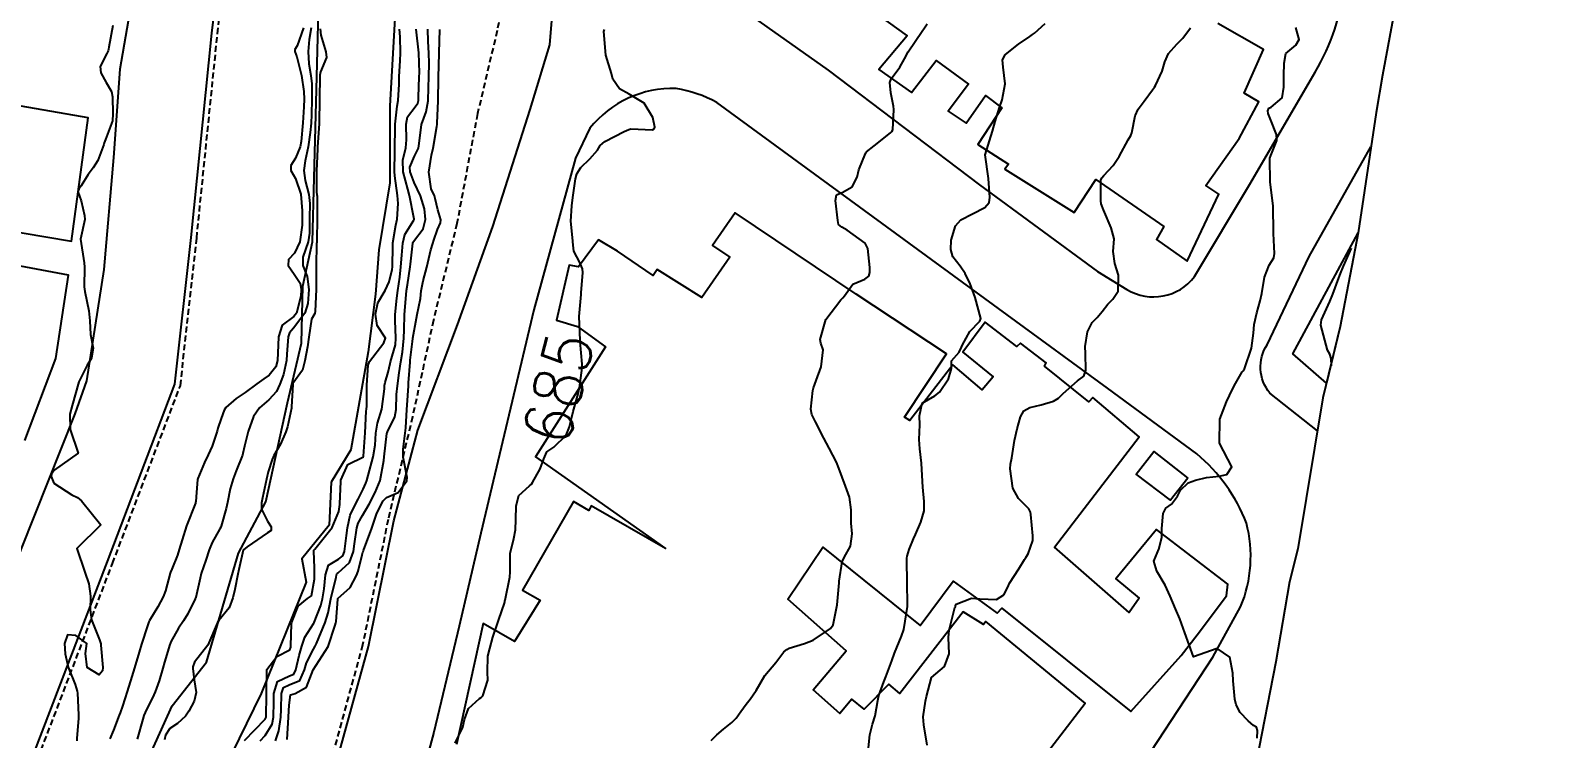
# Model space of a CAD drawing. Header units: metres. Extents: x 292545 to 299085, y 7450245 to 7463078.
# Drawn here: x 297126.2 to 297253.2, y 7453128 to 7453187.6 of the extents above; entities that cross this region are included whole.
import ezdxf
from ezdxf.enums import TextEntityAlignment as Align

# ---------------------------------------------------------------- set-up
doc = ezdxf.new("R2010")
doc.units = ezdxf.units.M
doc.linetypes.add('DASHED', pattern=[0.75, 0.5, -0.25])
for name, color, linetype in [('Area', 45, 'Continuous'), ('Canteiro', 45, 'DASHED'), ('Cotas', 45, 'Continuous'), ('Curvas de Nivel 1m', 11, 'Continuous'), ('Curvas de Nivel 5m', 15, 'Continuous'), ('Edificações', 30, 'Continuous'), ('Hidrografia', 140, 'Continuous'), ('Vias Primárias', 230, 'Continuous')]:
    doc.layers.add(name, color=color, linetype=linetype)
doc.styles.add('Style-STANDARD', font='STANDARD.shx')

msp = doc.modelspace()

# ---------------------------------------------------------------- linework, layer by layer
at = {"layer": 'Area'}
msp.add_polyline3d([(297253.2, 7453260.66, 711.87), (297252.87, 7453258.94, 711.39), (297252.62, 7453257.07, 711.03), (297252.54, 7453255.47, 708.15), (297251.46, 7453242.44, 707.56), (297250.83, 7453239.79, 706.96), (297250.15, 7453235.03, 702.26), (297248.49, 7453223.91, 698.72), (297248, 7453222.56, 698.52), (297246.26, 7453212.37, 694.81), (297243.65, 7453201.1, 691.67), (297241.81, 7453193.8, 690.21), (297239.98, 7453183.82, 689.49), (297239.43, 7453180.69, 689.48), (297237.93, 7453170.56, 689.46), (297236.41, 7453162.68, 689.42), (297234.94, 7453156.68, 689.39), (297232.86, 7453144, 689.39), (297232.16, 7453141.21, 691.83), (297231.01, 7453134.5, 689.01), (297229.35, 7453126.01, 695.42)], dxfattribs=at)
at = {"layer": 'Canteiro'}
msp.add_lwpolyline([(297126.88, 7453126.37), (297133.15, 7453142.76), (297138.86, 7453157.71), (297140.23, 7453170.12), (297141.98, 7453187.31), (297143.59, 7453200.63), (297144.29, 7453211.93), (297143.99, 7453224.31), (297144.54, 7453231.24), (297144.82, 7453238.17, -0.29055), (297147.31, 7453240.52), (297160.63, 7453238.59, -0.306613), (297161.98, 7453237.25), (297165.32, 7453219.27), (297166.53, 7453194.59), (297166.49, 7453191.91), (297165.5, 7453187.57), (297163.85, 7453180.59), (297162.12, 7453171.36), (297160.14, 7453163.21), (297158.38, 7453155.09), (297156.33, 7453146.46), (297154.19, 7453135.91), (297151.66, 7453126.68)], format="xyb", dxfattribs=at)
at = {"layer": 'Curvas de Nivel 1m', "flags": 128}
for points, elevation in [([(297133.17, 7453188), (297132.84, 7453186.18), (297132.82, 7453186.01), (297132.79, 7453185.88), (297132.66, 7453185.64), (297132.11, 7453184.55), (297132.18, 7453184.01), (297132.62, 7453183.2), (297133.07, 7453182.45), (297133.15, 7453182), (297133.17, 7453180.57), (297133.14, 7453180), (297132.57, 7453178.41), (297132.45, 7453178.13), (297132.41, 7453178.01), (297131.93, 7453176.64), (297131.52, 7453176.02), (297131.09, 7453175.47), (297130.52, 7453174.53), (297130.31, 7453174.24), (297130.24, 7453174.03), (297130.51, 7453173.26), (297130.8, 7453172.03), (297130.82, 7453171.69), (297130.47, 7453170.03), (297130.77, 7453168.03), (297130.8, 7453167.67), (297130.77, 7453166.03), (297130.81, 7453165.64), (297131.15, 7453164.02), (297131.25, 7453163.16), (297131.31, 7453162.02), (297131.51, 7453160.87), (297131.39, 7453160.02), (297130.99, 7453159.37), (297130.32, 7453158.03), (297129.76, 7453156.04), (297129.57, 7453155.32), (297129.58, 7453154.04), (297130.25, 7453152.03), (297128.24, 7453150.62), (297128.01, 7453150.28), (297127.98, 7453150.06), (297128.22, 7453149.52), (297129.72, 7453148.53), (297130.21, 7453148.3), (297130.55, 7453148.03), (297132.18, 7453146.01), (297130.16, 7453144.03), (297130.82, 7453142.02), (297131.16, 7453141.06), (297131.3, 7453140.02), (297131.26, 7453138.86), (297131.37, 7453138.02), (297132.07, 7453136.34), (297132.16, 7453136.01), (297132.17, 7453135.9), (297132.35, 7453134.01), (297132.31, 7453133.74), (297132.03, 7453133.4), (297131.03, 7453134.02), (297130.88, 7453135.2), (297130.99, 7453136.02), (297130.07, 7453136.71), (297129.36, 7453136.76), (297129.1, 7453136.04), (297129.18, 7453135.17), (297129.42, 7453134.04), (297130.02, 7453132.58), (297130.19, 7453132.03), (297130.2, 7453131.84), (297130.28, 7453130.03), (297130.28, 7453129.74), (297130.16, 7453128.03), (297130.15, 7453127.85)], 684), ([(297149.22, 7453187.81), (297148.67, 7453186.3), (297148.49, 7453186), (297148.49, 7453185.82), (297148.66, 7453185.36), (297149.06, 7453183.81), (297149.25, 7453182.44), (297149.27, 7453181.81), (297149.25, 7453181.16), (297149.17, 7453179.81), (297149.01, 7453178.26), (297148.93, 7453177.81), (297148.55, 7453176.86), (297148.14, 7453176.23), (297148.16, 7453175.82), (297148.53, 7453175.13), (297148.99, 7453173.81), (297149.1, 7453172.41), (297149.09, 7453171.81), (297149.09, 7453171.2), (297148.92, 7453169.81), (297148.45, 7453168.85), (297147.94, 7453168.33), (297147.92, 7453167.83), (297148.44, 7453167.1), (297148.94, 7453166.32), (297149.03, 7453165.81), (297148.98, 7453165.25), (297148.62, 7453163.82), (297148.39, 7453163.53), (297147.42, 7453162.79), (297147.12, 7453161.83), (297147.09, 7453161.11), (297147.03, 7453159.83), (297146.89, 7453159.29), (297146.33, 7453158.6), (297145.88, 7453158.3), (297145.28, 7453157.86), (297144.32, 7453157.14), (297143.55, 7453156.64), (297142.68, 7453155.89), (297142.54, 7453155.65), (297142.29, 7453154.95), (297142.02, 7453154.15), (297141.95, 7453153.89), (297141.54, 7453152.62), (297141.21, 7453151.9), (297140.9, 7453151.25), (297140.33, 7453149.91), (297140.31, 7453149.83), (297140.22, 7453148.73), (297140.15, 7453147.96), (297140.14, 7453147.91), (297140.12, 7453147.83), (297139.36, 7453145.92), (297139, 7453144.75), (297138.77, 7453143.93), (297138.62, 7453143.47), (297138.14, 7453142.28), (297138.04, 7453142.04), (297138, 7453141.94), (297137.62, 7453140.45), (297137.42, 7453139.95), (297136.95, 7453139.11), (297136.25, 7453137.96), (297136.2, 7453137.84), (297136.08, 7453137.51), (297135.59, 7453135.97), (297135.38, 7453135.29), (297134.99, 7453133.98), (297134.77, 7453133.24), (297134.39, 7453131.98), (297134, 7453130.77), (297133.79, 7453130.2), (297133.71, 7453129.99), (297133.23, 7453128.75), (297132.93, 7453128)], 683), ([(297149.87, 7453187.8), (297149.7, 7453186.83), (297149.61, 7453185.81), (297149.67, 7453184.78), (297149.83, 7453183.8), (297149.91, 7453183.09), (297149.91, 7453181.8), (297149.89, 7453180.51), (297149.85, 7453179.8), (297149.78, 7453179.01), (297149.61, 7453177.8), (297149.35, 7453176.61), (297149.25, 7453175.81), (297149.36, 7453174.98), (297149.65, 7453173.8), (297149.74, 7453173.04), (297149.73, 7453171.8), (297149.72, 7453170.55), (297149.6, 7453169.8), (297149.17, 7453168.53), (297149.17, 7453167.81), (297149.52, 7453166.89), (297149.65, 7453165.8), (297149.58, 7453164.63), (297149.32, 7453163.81), (297148.38, 7453162.54), (297148.04, 7453162.16), (297147.92, 7453161.82), (297147.82, 7453160.36), (297147.78, 7453159.83), (297147.53, 7453158.64), (297147.23, 7453157.83), (297146.93, 7453157.22), (297146.31, 7453156.52), (297145.52, 7453155.85), (297145.02, 7453155.13), (297144.57, 7453153.87), (297144.26, 7453152.62), (297144.12, 7453152.01), (297144.08, 7453151.87), (297143.56, 7453150.55), (297143.3, 7453149.88), (297143.05, 7453149.05), (297142.82, 7453147.88), (297142.71, 7453147.37), (297142.3, 7453145.89), (297142.26, 7453145.81), (297142.18, 7453145.68), (297141.53, 7453144.53), (297141.28, 7453143.9), (297141, 7453143.05), (297140.61, 7453141.91), (297140.51, 7453141.52), (297140.16, 7453139.91), (297140.15, 7453139.87), (297140.11, 7453139.78), (297139.5, 7453138.52), (297139.11, 7453137.93), (297138.69, 7453137.32), (297138.07, 7453136.16), (297137.99, 7453136.01), (297137.97, 7453135.94), (297137.52, 7453134.47), (297137.37, 7453133.95), (297137.08, 7453132.89), (297136.75, 7453131.95), (297136.51, 7453131.46), (297136, 7453130.47), (297135.79, 7453129.96), (297135.69, 7453129.66), (297135.22, 7453127.97)], 682), ([(297150.62, 7453187.73), (297150.68, 7453187.2), (297151.1, 7453185.79), (297151.14, 7453185.3), (297150.64, 7453184.12), (297150.6, 7453183.83), (297150.6, 7453183.79), (297150.6, 7453183.76), (297150.56, 7453181.79), (297150.53, 7453179.84), (297150.53, 7453179.79), (297150.53, 7453179.73), (297150.39, 7453177.79), (297150.38, 7453177.61), (297150.32, 7453175.79), (297150.31, 7453174), (297150.35, 7453173.79), (297150.36, 7453173.64), (297150.36, 7453171.79), (297150.35, 7453169.9), (297150.34, 7453169.79), (297150.3, 7453169.63), (297150.27, 7453167.79), (297150.27, 7453167.62), (297150.28, 7453165.79), (297150.21, 7453163.97), (297150.16, 7453163.79), (297149.89, 7453163.3), (297149.67, 7453161.8), (297149.55, 7453160.99), (297149.33, 7453159.81), (297149.12, 7453159.03), (297148.32, 7453157.9), (297148.31, 7453157.84), (297148.31, 7453157.82), (297148.21, 7453155.92), (297148.2, 7453155.82), (297147.86, 7453154.24), (297147.74, 7453153.83), (297147.29, 7453152.8), (297146.73, 7453151.84), (297146.57, 7453151.51), (297146.24, 7453150.46), (297146.1, 7453149.84), (297145.78, 7453148.27), (297145.69, 7453147.85), (297145.69, 7453147.34), (297146.19, 7453146.33), (297146.49, 7453145.84), (297146.49, 7453145.53), (297146.18, 7453145.33), (297144.47, 7453144.17), (297144.16, 7453143.91), (297144.14, 7453143.89), (297144.14, 7453143.87), (297143.77, 7453142.24), (297143.69, 7453141.87), (297143.43, 7453140.57), (297143.28, 7453139.88), (297142.95, 7453139.03), (297142.08, 7453137.95), (297142.06, 7453137.91), (297142.05, 7453137.89), (297141.98, 7453137.79), (297141.16, 7453135.9), (297140.05, 7453134.45), (297139.91, 7453134.06), (297139.9, 7453133.92), (297140.03, 7453132.96), (297140.19, 7453131.92), (297140.01, 7453131.18), (297139.58, 7453130.34), (297139.3, 7453129.93), (297138.61, 7453129.31), (297137.98, 7453128.87), (297137.6, 7453128.32), (297137.52, 7453127.94)], 681), ([(297144.24, 7453127.87), (297145.99, 7453129.67), (297146.06, 7453129.77), (297146.07, 7453129.84), (297146.1, 7453131.75), (297146.1, 7453131.84), (297146.13, 7453133.75), (297146.14, 7453133.84), (297146.96, 7453134.93), (297148.06, 7453135.5), (297148.15, 7453135.73), (297148.16, 7453135.82), (297148.21, 7453137.69), (297148.22, 7453137.82), (297148.76, 7453139.16), (297149.54, 7453139.81), (297149.89, 7453140.03), (297150.13, 7453141.44), (297150.14, 7453141.8), (297150.14, 7453142.38), (297150.07, 7453143.8), (297150.09, 7453143.88), (297150.16, 7453143.96), (297151.63, 7453145.78), (297152.2, 7453147.12), (297152.27, 7453147.71), (297152.27, 7453147.77), (297152.35, 7453149.65), (297152.36, 7453149.77), (297152.93, 7453151.08), (297154.25, 7453151.72), (297154.27, 7453151.75), (297154.27, 7453151.77), (297154.39, 7453153.75), (297154.48, 7453155.56), (297154.51, 7453155.75), (297154.54, 7453155.98), (297154.55, 7453157.75), (297154.65, 7453159.45), (297154.77, 7453159.74), (297155.97, 7453161.32), (297156.1, 7453161.72), (297155.42, 7453162.77), (297155.28, 7453163.74), (297155.46, 7453164.68), (297156.08, 7453165.73), (297156.43, 7453166.45), (297156.67, 7453167.49), (297156.69, 7453167.72), (297156.72, 7453169.46), (297156.73, 7453169.72), (297156.99, 7453171.21), (297157.1, 7453171.71), (297157.19, 7453173.03), (297157.12, 7453173.71), (297156.9, 7453175.36), (297156.86, 7453175.72), (297156.89, 7453177.39), (297156.91, 7453177.72), (297156.92, 7453179.37), (297156.92, 7453179.72), (297157.1, 7453181.22), (297157.19, 7453181.71), (297157.26, 7453183.08), (297157.26, 7453183.71), (297157.34, 7453185.02), (297157.37, 7453185.71), (297157.35, 7453187.04), (297157.28, 7453187.71)], 681), ([(297145.56, 7453127.85), (297145.98, 7453128.28), (297146.57, 7453129.25), (297146.7, 7453129.83), (297146.72, 7453131.12), (297146.73, 7453131.83), (297147.03, 7453132.83), (297148.04, 7453133.31), (297148.4, 7453133.46), (297148.56, 7453133.81), (297148.84, 7453135.02), (297149.07, 7453135.81), (297149.33, 7453136.55), (297150.08, 7453137.73), (297150.12, 7453137.8), (297150.67, 7453139.23), (297150.81, 7453139.79), (297150.96, 7453140.62), (297151.06, 7453141.79), (297151.31, 7453142.61), (297152.15, 7453143.13), (297152.52, 7453143.41), (297152.65, 7453143.77), (297152.83, 7453145.11), (297152.91, 7453145.76), (297153.14, 7453146.81), (297153.58, 7453147.76), (297153.8, 7453148.17), (297154.22, 7453149.01), (297154.46, 7453149.52), (297154.54, 7453149.75), (297154.65, 7453150.16), (297155.08, 7453151.74), (297155.24, 7453152.71), (297155.31, 7453153.73), (297155.45, 7453154.57), (297155.79, 7453155.73), (297156.03, 7453157.44), (297156.04, 7453157.72), (297156.08, 7453157.97), (297156.34, 7453158.86), (297156.5, 7453159.57), (297156.53, 7453159.72), (297156.94, 7453161.14), (297156.99, 7453161.71), (297156.92, 7453163.18), (297156.93, 7453163.71), (297157.06, 7453165.06), (297157.14, 7453165.71), (297157.31, 7453166.84), (297157.41, 7453167.71), (297157.48, 7453168.69), (297157.56, 7453169.71), (297157.75, 7453170.43), (297158.49, 7453171.64), (297158.52, 7453171.68), (297158.52, 7453171.7), (297158.52, 7453171.73), (297158.49, 7453171.85), (297158.13, 7453173.7), (297157.99, 7453174.23), (297157.59, 7453175.71), (297157.57, 7453176.69), (297157.81, 7453177.71), (297157.88, 7453178.4), (297157.84, 7453179.71), (297157.97, 7453180.33), (297158.6, 7453181.16), (297158.83, 7453181.47), (297158.88, 7453181.7), (297158.89, 7453181.97), (297158.95, 7453183.7), (297158.96, 7453184.02), (297158.92, 7453185.7), (297158.68, 7453187.7)], 682), ([(297183.51, 7453127.86), (297183.98, 7453128.36), (297184.54, 7453128.83), (297185.23, 7453129.38), (297185.62, 7453129.76), (297186, 7453130.31), (297186.44, 7453130.94), (297186.78, 7453131.36), (297187.3, 7453132.07), (297188.03, 7453133.35), (297188.94, 7453134.44), (297189.62, 7453135.32), (297189.86, 7453135.53), (297190.07, 7453135.63), (297191.35, 7453136.02), (297192.07, 7453136.31), (297193.55, 7453137.28), (297193.76, 7453137.6), (297194.11, 7453139.27), (297194.26, 7453141.14), (297194.27, 7453141.27), (297194.52, 7453142.9), (297194.68, 7453143.26), (297195.21, 7453144.22), (297195.35, 7453145.26), (297195.29, 7453146.16), (297195.27, 7453147.26), (297195.13, 7453148.34), (297194.8, 7453149.26), (297194.25, 7453150.77), (297194.05, 7453151.27), (297193.43, 7453152.45), (297192.99, 7453153.29), (297192.29, 7453154.66), (297191.98, 7453155.3), (297191.88, 7453155.73), (297192.06, 7453157.3), (297192.11, 7453157.52), (297192.33, 7453158.16), (297192.75, 7453159.29), (297192.92, 7453160.73), (297192.73, 7453161.29), (297192.67, 7453161.59), (297193.15, 7453163.29), (297194.41, 7453164.92), (297194.59, 7453165.09), (297194.73, 7453165.27), (297195.43, 7453166.26), (297196.43, 7453166.68), (297196.77, 7453166.92), (297196.85, 7453167.24), (297196.85, 7453167.65), (297196.67, 7453169.25), (297196.47, 7453169.69), (297194.95, 7453170.8), (297194.49, 7453171.05), (297194.21, 7453171.27), (297194.16, 7453171.61), (297193.96, 7453173.28), (297194.04, 7453173.76), (297194.52, 7453173.97), (297195.35, 7453174.44), (297195.78, 7453175.26), (297195.93, 7453175.87), (297196.48, 7453177.25), (297196.51, 7453177.3), (297196.56, 7453177.37), (297197.21, 7453177.89), (297198.58, 7453178.97), (297198.71, 7453179.09), (297198.78, 7453179.22), (297198.88, 7453180.94), (297198.85, 7453181.22), (297198.62, 7453182.35), (297198.52, 7453183.22), (297198.64, 7453183.53), (297199.37, 7453184.49), (297199.76, 7453185.21), (297200.08, 7453185.78), (297200.67, 7453186.67), (297200.89, 7453186.99), (297201.03, 7453187.19), (297201.66, 7453188.15)], 686), ([(297196.74, 7453127.24), (297196.86, 7453128.36), (297197.06, 7453129.24), (297197.29, 7453129.95), (297197.52, 7453131.23), (297197.6, 7453131.65), (297198.03, 7453132.81), (297198.2, 7453133.23), (297198.7, 7453134.58), (297198.93, 7453135.22), (297199.52, 7453136.65), (297199.71, 7453137.21), (297200.03, 7453139.13), (297200.03, 7453139.2), (297200.03, 7453139.28), (297200, 7453141.2), (297199.96, 7453143.01), (297199.96, 7453143.2), (297199.98, 7453143.38), (297200.16, 7453143.93), (297200.53, 7453144.84), (297200.68, 7453145.2), (297201.15, 7453146.23), (297201.43, 7453147.19), (297201.43, 7453147.97), (297201.32, 7453149.19), (297201.26, 7453150.17), (297201.2, 7453151.19), (297201.05, 7453152.41), (297200.99, 7453153.19), (297201.05, 7453154.43), (297201.03, 7453155.19), (297201.26, 7453156.25), (297202.32, 7453156.87), (297202.7, 7453157.17), (297203.47, 7453158.3), (297203.72, 7453159.16), (297203.72, 7453159.79), (297204.36, 7453160.52), (297204.57, 7453160.95), (297204.65, 7453161.15), (297205.26, 7453162.27), (297206.1, 7453163.13), (297206.18, 7453163.35), (297205.71, 7453165.14), (297205.3, 7453166.27), (297204.86, 7453167.15), (297204.45, 7453167.76), (297203.84, 7453168.55), (297203.65, 7453169.16), (297203.7, 7453169.94), (297204.06, 7453171.16), (297204.5, 7453171.65), (297205.48, 7453172.16), (297206.51, 7453172.71), (297206.9, 7453173.12), (297206.93, 7453173.54), (297206.82, 7453175.13), (297206.56, 7453177.13), (297207.18, 7453179.12), (297207.4, 7453179.93), (297207.75, 7453181.11), (297207.97, 7453181.75), (297208.22, 7453183.11), (297208.05, 7453184.51), (297208, 7453185.11), (297208.23, 7453185.53), (297208.67, 7453185.91), (297209.34, 7453186.43), (297210.31, 7453187.08), (297210.52, 7453187.24), (297210.69, 7453187.37), (297211.59, 7453188.18)], 687), ([(297201.66, 7453127.49), (297201.39, 7453129.19), (297201.34, 7453129.85), (297201.53, 7453131.18), (297201.62, 7453131.58), (297202.03, 7453133.18), (297203.12, 7453134.09), (297203.51, 7453135.16), (297203.46, 7453136.54), (297203.51, 7453137.16), (297204, 7453139.05), (297204.05, 7453139.15), (297204.06, 7453139.19), (297204.11, 7453139.35), (297205.41, 7453139.84), (297206.11, 7453139.78), (297207.51, 7453139.72), (297208.12, 7453140.12), (297208.45, 7453140.78), (297208.61, 7453141.1), (297209.37, 7453142.31), (297209.87, 7453143.08), (297209.98, 7453143.26), (297210.16, 7453143.57), (297210.55, 7453144.7), (297210.55, 7453145.08), (297210.39, 7453146.89), (297210.36, 7453147.08), (297210.21, 7453147.35), (297209.34, 7453148.22), (297208.89, 7453149.1), (297208.64, 7453150.71), (297208.67, 7453151.1), (297208.78, 7453151.63), (297209.02, 7453153.1), (297209.25, 7453154.07), (297209.53, 7453155.09), (297209.79, 7453155.6), (297210.3, 7453155.88), (297211.27, 7453156.11), (297212.31, 7453156.4), (297212.72, 7453156.65), (297213.1, 7453157.05), (297214.33, 7453158.13), (297214.84, 7453158.52), (297215.03, 7453159.02), (297214.98, 7453160.41), (297214.97, 7453161.02), (297215.16, 7453162.25), (297215.55, 7453163.02), (297215.96, 7453163.45), (297216.4, 7453163.95), (297216.86, 7453164.56), (297217.3, 7453165), (297217.75, 7453165.67), (297217.76, 7453167), (297217.46, 7453167.99), (297217.32, 7453169), (297217.41, 7453170.07), (297217.15, 7453171), (297216.51, 7453172.49), (297216.31, 7453173.01), (297216.28, 7453173.25), (297216.29, 7453175.01), (297216.35, 7453175.19), (297216.54, 7453175.39), (297217.32, 7453176.23), (297217.81, 7453176.99), (297218.58, 7453178.39), (297218.8, 7453178.76), (297218.89, 7453178.98), (297219.16, 7453180.41), (297219.42, 7453180.97), (297219.93, 7453181.65), (297220.63, 7453182.58), (297220.78, 7453182.81), (297220.88, 7453182.96), (297221.43, 7453184.16), (297221.65, 7453184.95), (297221.96, 7453185.65), (297222.67, 7453186.44), (297223.17, 7453186.93), (297223.81, 7453187.8)], 688), ([(297229.42, 7453128.06), (297229.45, 7453128.72), (297229.37, 7453129), (297229.12, 7453129.12), (297228.66, 7453129.53), (297228, 7453130.22), (297227.65, 7453130.87), (297227.55, 7453131.34), (297227.4, 7453132.88), (297227.39, 7453133.53), (297227.14, 7453134.88), (297226.07, 7453135.6), (297224.06, 7453134.92), (297223.35, 7453136.93), (297222.93, 7453138.1), (297222.56, 7453138.94), (297222.12, 7453140), (297221.69, 7453140.94), (297220.99, 7453142.1), (297220.74, 7453142.95), (297221.15, 7453143.96), (297221.4, 7453144.95), (297221.42, 7453145.71), (297221.53, 7453146.95), (297221.75, 7453147.4), (297222.21, 7453147.76), (297222.73, 7453148.43), (297222.98, 7453148.93), (297223.63, 7453149.53), (297224.24, 7453149.77), (297225.17, 7453149.98), (297226.24, 7453150.1), (297226.89, 7453150.24), (297227.29, 7453150.88), (297226.27, 7453152.89), (297226.29, 7453154.89), (297226.86, 7453156.34), (297227.11, 7453156.88), (297227.5, 7453157.71), (297228.18, 7453158.87), (297228.25, 7453158.97), (297228.35, 7453159.14), (297228.96, 7453160.86), (297229.12, 7453162.13), (297229.18, 7453162.86), (297229.39, 7453163.84), (297229.68, 7453164.85), (297229.81, 7453165.46), (297230.05, 7453166.85), (297230.45, 7453167.85), (297230.82, 7453168.47), (297230.88, 7453168.84), (297230.81, 7453170.5), (297230.8, 7453170.84), (297230.78, 7453172.57), (297230.77, 7453172.84), (297230.53, 7453174.84), (297230.5, 7453176.84), (297230.57, 7453177.07), (297231.07, 7453178.34), (297231.05, 7453178.84), (297230.59, 7453180.04), (297230.36, 7453180.61), (297230.33, 7453180.84), (297230.4, 7453181.04), (297230.61, 7453181.14), (297231.53, 7453181.92), (297231.66, 7453182.83), (297231.67, 7453183.8), (297231.69, 7453184.83), (297231.85, 7453185.64), (297232.67, 7453186.35), (297232.95, 7453186.82), (297232.69, 7453187.85)], 689), ([(297146.85, 7453127.83), (297147.14, 7453128.67), (297147.32, 7453129.83), (297147.34, 7453130.48), (297147.37, 7453131.83), (297147.52, 7453132.32), (297148.02, 7453132.55), (297148.92, 7453132.92), (297149.31, 7453133.81), (297149.46, 7453134.39), (297150.06, 7453135.54), (297150.21, 7453135.8), (297150.31, 7453136.04), (297151.03, 7453137.79), (297151.28, 7453138.6), (297151.52, 7453139.78), (297151.95, 7453141.6), (297151.98, 7453141.77), (297152.02, 7453141.89), (297152.14, 7453141.98), (297153.07, 7453142.84), (297153.41, 7453143.76), (297153.51, 7453144.42), (297153.69, 7453145.75), (297153.8, 7453146.14), (297154.19, 7453146.78), (297154.75, 7453147.74), (297155.23, 7453148.72), (297155.66, 7453149.73), (297155.96, 7453151.43), (297155.99, 7453151.72), (297156.23, 7453153.68), (297156.23, 7453153.72), (297156.24, 7453153.75), (297156.27, 7453153.82), (297156.9, 7453155.1), (297157.01, 7453155.71), (297157.05, 7453156.98), (297157.12, 7453157.71), (297157.26, 7453158.79), (297157.4, 7453159.71), (297157.54, 7453160.53), (297157.66, 7453161.71), (297157.67, 7453162.42), (297157.71, 7453163.71), (297157.76, 7453164.35), (297157.89, 7453165.71), (297157.95, 7453166.18), (297158.18, 7453167.7), (297158.21, 7453167.94), (297158.4, 7453169.7), (297158.41, 7453169.75), (297158.46, 7453169.83), (297159.27, 7453170.9), (297159.48, 7453171.69), (297159.4, 7453172.58), (297159.06, 7453173.69), (297158.53, 7453174.79), (297158.18, 7453175.7), (297158.17, 7453176.08), (297158.56, 7453177.02), (297158.88, 7453177.7), (297158.95, 7453178.08), (297159.13, 7453179.69), (297159.53, 7453180.75), (297159.71, 7453181.68), (297159.73, 7453182.79), (297159.76, 7453183.68), (297159.79, 7453184.83), (297159.77, 7453185.68), (297159.7, 7453186.65), (297159.68, 7453187.69)], 683), ([(297147.83, 7453127.96), (297147.95, 7453129.82), (297147.96, 7453129.86), (297148, 7453130.84), (297148.13, 7453131.7), (297148.5, 7453131.82), (297149.46, 7453132.36), (297150.04, 7453133.8), (297151.3, 7453135.78), (297151.87, 7453137.56), (297151.94, 7453137.77), (297151.96, 7453137.89), (297152.1, 7453139.77), (297152.11, 7453139.82), (297153.15, 7453140.74), (297153.68, 7453141.75), (297153.8, 7453142.1), (297154.16, 7453143.49), (297154.21, 7453143.7), (297154.23, 7453143.75), (297154.26, 7453143.85), (297154.96, 7453145.74), (297155.36, 7453146.9), (297155.76, 7453147.73), (297155.92, 7453148.02), (297156.21, 7453148.3), (297157.19, 7453148.74), (297157.92, 7453149.7), (297157.93, 7453150), (297157.61, 7453151.71), (297157.6, 7453152.37), (297157.76, 7453153.71), (297157.82, 7453154.16), (297157.92, 7453155.7), (297157.93, 7453156.08), (297158.05, 7453157.7), (297158.06, 7453157.96), (297158.18, 7453159.7), (297158.2, 7453159.86), (297158.37, 7453161.44), (297158.4, 7453161.67), (297158.41, 7453161.7), (297158.71, 7453163.38), (297158.78, 7453163.7), (297159.06, 7453165.05), (297159.12, 7453165.69), (297159.28, 7453166.54), (297159.6, 7453167.68), (297159.93, 7453169.15), (297160.09, 7453169.68), (297160.19, 7453169.95), (297160.48, 7453170.84), (297160.74, 7453171.42), (297160.77, 7453171.67), (297160.5, 7453172.5), (297160.29, 7453173.46), (297160.22, 7453173.67), (297159.94, 7453174.26), (297159.77, 7453175.68), (297159.97, 7453177.09), (297160.11, 7453177.68), (297160.42, 7453179.51), (297160.45, 7453179.67), (297160.47, 7453179.79), (297160.55, 7453181.67), (297160.57, 7453183.61), (297160.57, 7453183.67), (297160.63, 7453185.65), (297160.63, 7453185.67), (297160.63, 7453185.7), (297160.67, 7453187.67)], 684)]:
    msp.add_lwpolyline(points, dxfattribs=dict(at, elevation=elevation))
at = {"layer": 'Curvas de Nivel 5m', "flags": 128}
for points, elevation in [([(297161.96, 7453127.65), (297162.63, 7453129), (297162.77, 7453129.64), (297163.09, 7453130.55), (297164.01, 7453131.39), (297164.16, 7453131.48), (297164.31, 7453131.63), (297164.71, 7453132.95), (297164.69, 7453133.62), (297164.73, 7453134.95), (297164.88, 7453135.62), (297165.14, 7453136.55), (297165.5, 7453137.62), (297165.65, 7453138.05), (297166.11, 7453139.42), (297166.16, 7453139.56), (297166.16, 7453139.61), (297166.18, 7453139.67), (297166.58, 7453141.6), (297166.59, 7453142.06), (297166.59, 7453143.6), (297166.91, 7453144.86), (297167.05, 7453145.6), (297167.07, 7453146.47), (297167.09, 7453147.6), (297167.33, 7453148.48), (297168.23, 7453149.3), (297168.39, 7453149.42), (297168.49, 7453149.58), (297169.11, 7453150.71), (297169.44, 7453151.57), (297169.67, 7453152.16), (297170.26, 7453152.55), (297171.31, 7453153.54), (297171.58, 7453154.24), (297171.91, 7453155.54), (297172.32, 7453157.03), (297172.41, 7453157.44), (297172.43, 7453157.53), (297172.64, 7453159.22), (297172.64, 7453159.53), (297172.48, 7453161.42), (297172.48, 7453161.53), (297172.39, 7453163.53), (297172.57, 7453165.38), (297172.58, 7453165.53), (297172.72, 7453167.24), (297172.68, 7453167.53), (297172.45, 7453168.06), (297171.95, 7453169.03), (297171.89, 7453169.54), (297171.84, 7453170.17), (297171.71, 7453171.54), (297171.79, 7453172.83), (297171.88, 7453173.54), (297172.09, 7453175.1), (297172.2, 7453175.54), (297172.54, 7453176.06), (297173.3, 7453176.78), (297173.93, 7453177.52), (297174.18, 7453177.9), (297174.57, 7453178.26), (297176.19, 7453179.1), (297176.58, 7453179.27), (297176.76, 7453179.3), (297178.58, 7453179.23), (297178.72, 7453179.32), (297178.76, 7453179.46), (297178.6, 7453180.28), (297177.86, 7453181.47), (297176.62, 7453182.22), (297175.8, 7453182.67), (297175.24, 7453183.5), (297175.11, 7453183.98), (297174.65, 7453185.51), (297174.47, 7453187.51), (297174.52, 7453187.67)], 685), ([(297235.67, 7453159.39), (297235.66, 7453160), (297235.55, 7453160.35), (297235.33, 7453160.71), (297235.12, 7453161.54), (297234.77, 7453162.79), (297234.84, 7453163.24), (297235.55, 7453164.78), (297235.8, 7453165.4), (297236.3, 7453166.77), (297236.45, 7453167.15), (297236.7, 7453167.77), (297237.37, 7453169.29)], 690)]:
    msp.add_lwpolyline(points, dxfattribs=dict(at, elevation=elevation))
at = {"layer": 'Edificações'}
for points in [[(297186.79, 7453196.67), (297200, 7453187.14), (297197.62, 7453184.29), (297200.35, 7453182.36), (297202.43, 7453185.07), (297205.14, 7453183.08), (297203.45, 7453180.8), (297204.95, 7453179.78), (297206.57, 7453182.11), (297207.96, 7453181.09), (297205.92, 7453178), (297208.51, 7453176.35), (297208.21, 7453175.93), (297214.04, 7453172.28), (297215.85, 7453175.06), (297221.57, 7453171.1), (297220.97, 7453170), (297223.55, 7453168.19), (297226.2, 7453173.82), (297225.12, 7453174.56), (297227.91, 7453178.5), (297229.58, 7453181.58), (297228.33, 7453182.32), (297229.97, 7453185.98), (297226.12, 7453188.17)], [(297123.54, 7453170.9), (297129.69, 7453169.86), (297131.1, 7453180.23), (297103.86, 7453184.98)], [(297210.31, 7453124.95), (297214.97, 7453131.02), (297206.6, 7453137.89), (297206.41, 7453137.63), (297204.71, 7453138.69), (297199.36, 7453131.82), (297198.45, 7453132.61), (297196.36, 7453130.51), (297195.33, 7453131.36), (297194.32, 7453130.15), (297192.07, 7453132.12), (297194.86, 7453135.42), (297189.94, 7453139.76), (297192.91, 7453144.14), (297201.07, 7453137.55), (297203.87, 7453141.27), (297207.57, 7453138.58), (297207.94, 7453139.01), (297218.81, 7453130.3), (297223.03, 7453135.03), (297224.38, 7453136.75), (297226.85, 7453140.04), (297226.95, 7453141.02), (297220.95, 7453145.62), (297217.54, 7453141.48), (297219.5, 7453139.85), (297218.66, 7453138.63), (297212.39, 7453144.13), (297219.51, 7453153.4), (297215.6, 7453156.73), (297215.27, 7453156.36), (297211.55, 7453159.36), (297211.67, 7453159.63), (297209.51, 7453161.3), (297209.2, 7453161.01), (297206.56, 7453163.06), (297204.66, 7453160.52), (297207.22, 7453158.45), (297206.29, 7453157.37), (297203.82, 7453159.47), (297200.2, 7453154.79), (297199.77, 7453155.07), (297203.31, 7453160.4), (297195.69, 7453165.41), (297185.51, 7453172.25), (297183.61, 7453169.49), (297185.06, 7453168.53), (297182.72, 7453165.13), (297178.95, 7453167.49), (297178.63, 7453166.97), (297175.62, 7453169.02), (297174.03, 7453169.98), (297172.35, 7453167.71), (297171.57, 7453167.85), (297170.49, 7453163.22), (297172.27, 7453162.7), (297174.61, 7453160.97), (297168.74, 7453151.73), (297179.65, 7453144.02), (297173.4, 7453147.6), (297173.22, 7453147.21), (297171.92, 7453147.96), (297167.64, 7453140.5), (297169.11, 7453139.66), (297166.95, 7453136.19), (297164.32, 7453137.7), (297162.09, 7453127.53)], [(297125.77, 7453153.1), (297128.37, 7453160), (297129.45, 7453167.01), (297110.14, 7453170.61)]]:
    msp.add_lwpolyline(points, dxfattribs=at)
at = {"layer": 'Edificações', "elevation": 689.4}
msp.add_lwpolyline([(297235.25, 7453157.92), (297232.43, 7453160.39), (297237.93, 7453170.56), (297236.41, 7453162.68)], close=True, dxfattribs=at)
at = {"layer": 'Edificações'}
msp.add_lwpolyline([(297223.6, 7453149.94), (297222.15, 7453148.07), (297219.24, 7453150.27), (297220.74, 7453152.17)], close=True, dxfattribs=at)
at = {"layer": 'Hidrografia'}
for points in [[(297155.23, 7453269.66), (297155.8, 7453258.22), (297155.73, 7453257.73), (297154.2, 7453257.58), (297153.53, 7453257.27), (297153.78, 7453255.21), (297155.06, 7453254.85), (297155.13, 7453251.34), (297157.3, 7453238.44), (297157.68, 7453227.73), (297158.06, 7453212.92), (297157.14, 7453193.06), (297156.47, 7453181.25), (297156.47, 7453174.77), (297155.56, 7453169.15), (297155.27, 7453165.4), (297154.65, 7453160.57), (297153.2, 7453152.31), (297151.54, 7453149.6), (297151.36, 7453145.99), (297149.08, 7453143.16), (297149.43, 7453141.18), (297145.66, 7453131.83), (297142.57, 7453125.52)], [(297134.92, 7453123.59), (297138.17, 7453130.79), (297141.05, 7453134.45), (297143.74, 7453143.63), (297146.04, 7453147.95), (297147.87, 7453156.27), (297149.05, 7453161.29), (297149.15, 7453166.08), (297149.96, 7453169.82), (297150.1, 7453175.18), (297150.27, 7453181.52), (297150.59, 7453193.62), (297150.97, 7453212.65), (297149.94, 7453227.11), (297148.62, 7453240.16), (297147.95, 7453256.51), (297147.35, 7453267.31)]]:
    msp.add_lwpolyline(points, dxfattribs=at)
at = {"layer": 'Vias Primárias'}
for points in [[(297168.55, 7453265.09), (297169.84, 7453250.98), (297171.2, 7453235.56), (297172.77, 7453218.75), (297174.03, 7453204.37, 0.164029), (297176.89, 7453197.84), (297178.01, 7453196.17), (297183.04, 7453191.57), (297193.34, 7453184.25), (297206.08, 7453174.61), (297216, 7453167.32), (297218.47, 7453165.81, 0.384994), (297224.16, 7453166.89), (297228.8, 7453174.66), (297234.31, 7453184.09, 0.101517), (297236.84, 7453191.56), (297239.43, 7453204.12), (297241.75, 7453214.72), (297242.9, 7453219.89, -0.175619), (297249.42, 7453230.16, -1.393509)], [(297079.33, 7453253.7), (297111.59, 7453248.29), (297127.84, 7453245.16, -0.343947), (297135.87, 7453235.97), (297136.55, 7453226.62), (297136.94, 7453214.53), (297137.08, 7453210.82), (297137.05, 7453208.25), (297136.5, 7453202.87), (297135.31, 7453193.24), (297133.76, 7453184.34), (297133.22, 7453176.9), (297132.43, 7453167.49), (297130.97, 7453158.13), (297129.97, 7453155.35), (297125.45, 7453143.93), (297122.49, 7453135.81), (297119.21, 7453127.48)], [(297152.13, 7453126.52), (297154.68, 7453135.79), (297156.82, 7453146.35), (297158.83, 7453153.97), (297162.17, 7453162.84), (297165.14, 7453171.1), (297168.27, 7453180.93), (297169.92, 7453186.38), (297170.48, 7453192.83), (297167.02, 7453194.88), (297165.82, 7453219.31), (297163.74, 7453237.22, 0.28795), (297160.67, 7453239.49), (297147.19, 7453241.35, 0.411682), (297143.34, 7453238.17), (297143.28, 7453231.55), (297143.49, 7453224.3), (297143.79, 7453211.94), (297143.09, 7453200.67), (297141.49, 7453187.37), (297139.73, 7453170.17), (297138.37, 7453157.83), (297132.69, 7453142.93), (297126.41, 7453126.55)], [(297218.16, 7453123.38), (297225.71, 7453134.88), (297228.04, 7453139.12, 0.164705), (297228.52, 7453146.16, 0.127108), (297224.36, 7453151.97), (297216.85, 7453157.49), (297208.4, 7453163.68), (297183.97, 7453181.54, 0.08061), (297180.56, 7453182.71, 0.23602), (297173.3, 7453179.36), (297172.09, 7453176.84), (297168.59, 7453164.09), (297164.13, 7453145.32), (297162.31, 7453137.5), (297160.18, 7453128.57), (297158.89, 7453123.79)]]:
    msp.add_lwpolyline(points, format="xyb", dxfattribs=at)
at = {"layer": 'Vias Primárias', "elevation": 689.39}
msp.add_lwpolyline([(297234.49, 7453153.92), (297230.49, 7453157.09, -0.320871), (297230.26, 7453161.16), (297233.79, 7453168.57), (297239, 7453177.81)], format="xyb", dxfattribs=at)

# ---------------------------------------------------------------- texts
at = {"layer": 'Cotas', "style": 'Style-STANDARD'}
msp.add_text('685', height=4, rotation=75.7853, dxfattribs=at).set_placement((297170.65, 7453157.51, 685), align=Align.MIDDLE_CENTER)

doc.saveas('drawing.dxf')
